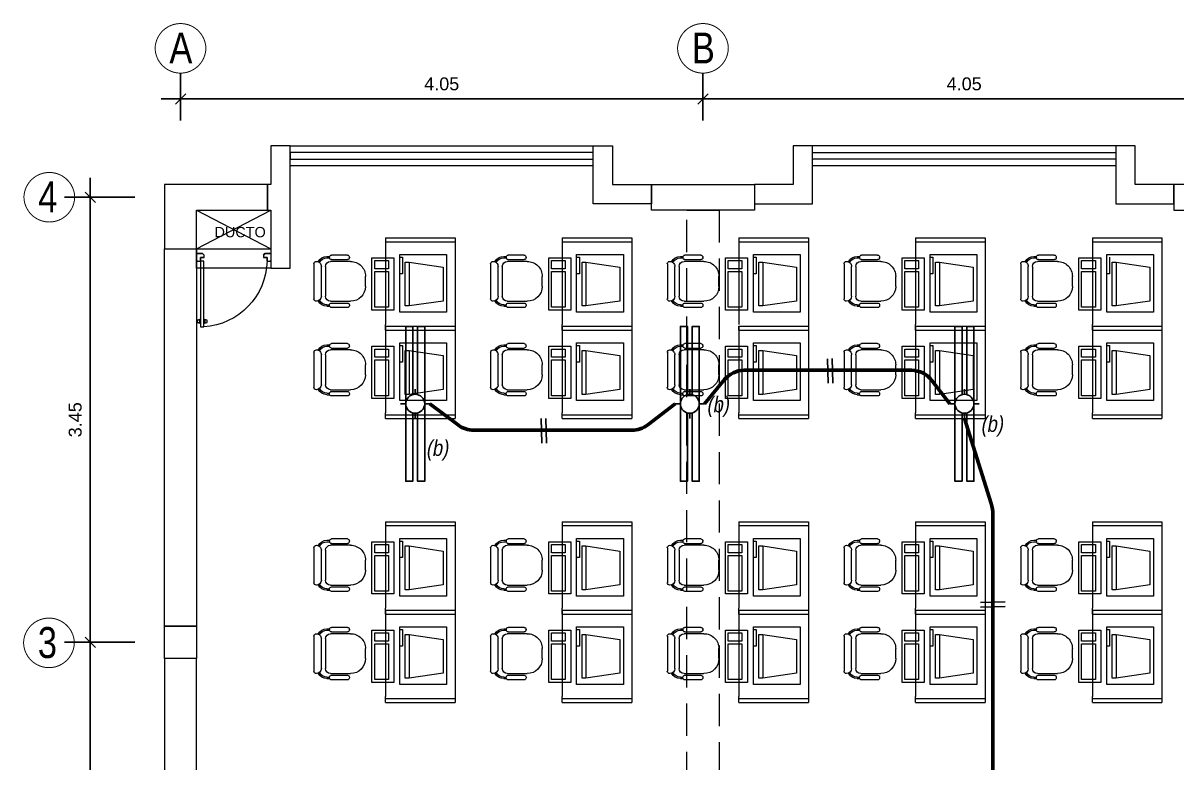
# Model space of a CAD drawing. Header units: millimetres. Extents: x 3354 to 3637, y 1117 to 1358.
# Drawn here: x 3377.59 to 3386.53, y 1174.01 to 1179.74 of the extents above; entities that cross this region are included whole.
import ezdxf

# ---------------------------------------------------------------- set-up
doc = ezdxf.new("R2010")
doc.units = ezdxf.units.MM
doc.linetypes.add('DASHED2', pattern=[0.375, 0.25, -0.125])
for name, color, linetype, lineweight in [('ACCESORIOS', 4, 'Continuous', 18), ('cables', 152, 'Continuous', 60), ('CASCO', 252, 'Continuous', 9)]:
    doc.layers.add(name, color=color, linetype=linetype, lineweight=lineweight)
doc.layers.add('Efec-muebles', color=7, linetype='Continuous', lineweight=13, true_color=0x85826f)
doc.styles.add('1', font='arial.ttf')
doc.styles.add('BYE', font='ARIALN.TTF', dxfattribs={"oblique": 10, "height": 2})
doc.styles.get("Standard").update_dxf_attribs({"font": 'arial.ttf'})
doc.styles.add('style1', font='arial.ttf')
doc.dimstyles.new('Esc  1  50', dxfattribs={"dimtxt": 0.1, "dimasz": 0.08, "dimexe": 0.2, "dimexo": 0.15, "dimgap": 0.065, "dimtad": 1, "dimzin": 4, "dimdsep": 46, "dimtxsty": 'Standard', "dimblk": 'OBLIQUE', "dimcen": 0.12, "dimdle": 0.15, "dimadec": 0, "dimazin": 0, "dimtfac": 1, "dimtix": 1, "dimtmove": 0, "dimatfit": 3, "dimldrblk": 'OBLIQUE', "dimfxl": 1, "dimarcsym": 0})

# ---------------------------------------------------------------- blocks, each defined once
blk = doc.blocks.new('RECTANG')
for p, q in [((1, 1), (0, 1)), ((0, 1), (0, 0)), ((1, 0), (1, 1)), ((0, 0), (1, 0))]:
    blk.add_line(p, q)
blk = doc.blocks.new('Silla-3')
at = {"color": 0}
for p, q in [((-0.085, 0.909), (0.085, 0.909)), ((-0.447, 0.601), (-0.447, 0.329)), ((-0.404, 0.635), (-0.413, 0.635)), ((-0.37, 0.329), (-0.37, 0.601)), ((-0.34, 0.314), (-0.34, 0.654)), ((0.34, 0.654), (0.34, 0.314)), ((0.37, 0.329), (0.37, 0.601)), ((0.404, 0.635), (0.413, 0.635)), ((0.447, 0.601), (0.447, 0.329)), ((-0.425, 0.253), (-0.425, 0.298)), ((-0.413, 0.295), (-0.404, 0.295)), ((-0.4, 0.253), (-0.4, 0.296)), ((0.255, 0.229), (-0.255, 0.229)), ((0.4, 0.253), (0.4, 0.296)), ((0.413, 0.295), (0.404, 0.295)), ((0.425, 0.253), (0.425, 0.298)), ((-0.34, 0.072), (-0.34, 0.072)), ((0.297, 0.03), (-0.298, 0.03)), ((-0.255, 0.157), (0.255, 0.157)), ((0.34, 0.072), (0.34, 0.072))]:
    blk.add_line(p, q, dxfattribs=at)
for centre, radius, start, end in [((-0.085, 0.654), 0.255, 90, 180), ((0.085, 0.654), 0.255, 0, 90), ((-0.413, 0.601), 0.034, 90, 180), ((-0.404, 0.601), 0.034, 0, 90), ((0.404, 0.601), 0.034, 90, 180), ((0.413, 0.601), 0.034, 0, 90), ((-0.413, 0.329), 0.034, 180, 270), ((-0.255, 0.253), 0.17, 180, 242.1194), ((-0.404, 0.329), 0.034, 270, 0), ((-0.255, 0.253), 0.145, 180, 242.3805), ((-0.255, 0.314), 0.085, 180, 270), ((0.255, 0.314), 0.085, 270, 0), ((0.255, 0.253), 0.145, 297.6195, 0), ((0.255, 0.253), 0.17, 297.8806, 360), ((0.404, 0.329), 0.034, 180, 270), ((0.413, 0.329), 0.034, 270, 0), ((-0.255, 0.072), 0.085, 90, 180), ((-0.298, 0.072), 0.0425, 180, 270), ((0.255, 0.072), 0.085, 360, 90), ((0.297, 0.072), 0.0425, 270, 360)]:
    blk.add_arc(centre, radius, start, end, dxfattribs=at)
blk = doc.blocks.new('_Oblique')
at = {"color": 0, "linetype": 'ByBlock', "lineweight": -2}
blk.add_line((-0.5, -0.5), (0.5, 0.5), dxfattribs=at)
blk = doc.blocks.new('*D339')
at = {"layer": 'CASCO', "color": 0, "lineweight": -2, "transparency": 16777216}
for p, q in [((3356.3363, 1257.6985), (3356.3363, 1258.0657)), ((3360.3863, 1257.6985), (3360.3863, 1258.0657)), ((3356.1863, 1257.8657), (3360.5363, 1257.8657))]:
    blk.add_line(p, q, dxfattribs=at)
at = {"layer": 'Defpoints', "color": 0, "transparency": 16777216}
for p in [(3360.3863, 1257.8657), (3356.3363, 1257.5485), (3360.3863, 1257.5485)]:
    blk.add_point(p, dxfattribs=at)
at = {"layer": 'CASCO', "color": 0, "lineweight": -2, "transparency": 16777216, "xscale": 0.08, "yscale": 0.08, "zscale": 0.08, "rotation": 180}
blk.add_blockref('_Oblique', (3356.3363, 1257.8657), dxfattribs=at)
at = {"layer": 'CASCO', "color": 0, "lineweight": -2, "transparency": 16777216, "xscale": 0.08, "yscale": 0.08, "zscale": 0.08}
blk.add_blockref('_Oblique', (3360.3863, 1257.8657), dxfattribs=at)
at = {"layer": 'CASCO', "color": 0, "transparency": 16777216, "insert": (3358.3613, 1257.9818), "char_height": 0.1, "attachment_point": 5}
blk.add_mtext('4.05', dxfattribs=at)
blk = doc.blocks.new('*D340')
at = {"layer": 'CASCO', "color": 0, "lineweight": -2, "transparency": 16777216}
for p, q in [((3360.3863, 1257.6985), (3360.3863, 1258.0657)), ((3364.4363, 1257.6985), (3364.4363, 1258.0657)), ((3360.2363, 1257.8657), (3364.5863, 1257.8657))]:
    blk.add_line(p, q, dxfattribs=at)
at = {"layer": 'Defpoints', "color": 0, "transparency": 16777216}
for p in [(3364.4363, 1257.8657), (3360.3863, 1257.5485), (3364.4363, 1257.5485)]:
    blk.add_point(p, dxfattribs=at)
at = {"layer": 'CASCO', "color": 0, "lineweight": -2, "transparency": 16777216, "xscale": 0.08, "yscale": 0.08, "zscale": 0.08, "rotation": 180}
blk.add_blockref('_Oblique', (3360.3863, 1257.8657), dxfattribs=at)
at = {"layer": 'CASCO', "color": 0, "lineweight": -2, "transparency": 16777216, "xscale": 0.08, "yscale": 0.08, "zscale": 0.08}
blk.add_blockref('_Oblique', (3364.4363, 1257.8657), dxfattribs=at)
at = {"layer": 'CASCO', "color": 0, "transparency": 16777216, "insert": (3362.4113, 1257.9818), "char_height": 0.1, "attachment_point": 5}
blk.add_mtext('4.05', dxfattribs=at)
blk = doc.blocks.new('*D345')
at = {"layer": 'CASCO', "color": 0, "lineweight": -2, "transparency": 16777216}
for p, q in [((3355.6361, 1257.2529), (3355.6361, 1253.5029)), ((3355.9816, 1257.1029), (3355.4361, 1257.1029)), ((3355.9816, 1253.6529), (3355.4361, 1253.6529))]:
    blk.add_line(p, q, dxfattribs=at)
at = {"layer": 'Defpoints', "color": 0, "transparency": 16777216}
for p in [(3356.1316, 1257.1029), (3355.6361, 1253.6529), (3356.1316, 1253.6529)]:
    blk.add_point(p, dxfattribs=at)
at = {"layer": 'CASCO', "color": 0, "lineweight": -2, "transparency": 16777216, "xscale": 0.08, "yscale": 0.08, "zscale": 0.08}
for p, rotation in [((3355.6361, 1257.1029), 90), ((3355.6361, 1253.6529), 270)]:
    blk.add_blockref('_Oblique', p, dxfattribs=dict(at, rotation=rotation))
at = {"layer": 'CASCO', "color": 0, "transparency": 16777216, "insert": (3355.52, 1255.3779), "char_height": 0.1, "attachment_point": 5, "rotation": 90}
blk.add_mtext('3.45', dxfattribs=at)
blk = doc.blocks.new('*D346')
at = {"layer": 'CASCO', "color": 0, "lineweight": -2, "transparency": 16777216}
for p, q in [((3355.6361, 1253.8029), (3355.6361, 1250.0529)), ((3355.9816, 1253.6529), (3355.4361, 1253.6529)), ((3355.9816, 1250.2029), (3355.4361, 1250.2029))]:
    blk.add_line(p, q, dxfattribs=at)
at = {"layer": 'Defpoints', "color": 0, "transparency": 16777216}
for p in [(3356.1316, 1253.6529), (3355.6361, 1250.2029), (3356.1316, 1250.2029)]:
    blk.add_point(p, dxfattribs=at)
at = {"layer": 'CASCO', "color": 0, "lineweight": -2, "transparency": 16777216, "xscale": 0.08, "yscale": 0.08, "zscale": 0.08}
for p, rotation in [((3355.6361, 1253.6529), 90), ((3355.6361, 1250.2029), 270)]:
    blk.add_blockref('_Oblique', p, dxfattribs=dict(at, rotation=rotation))
at = {"layer": 'CASCO', "color": 0, "transparency": 16777216, "insert": (3355.52, 1251.9279), "char_height": 0.1, "attachment_point": 5, "rotation": 90}
blk.add_mtext('3.45', dxfattribs=at)
blk = doc.blocks.new('cgytutytry')
at = {"layer": 'CASCO'}
for p, q in [((-4.482, 891.175), (-4.487, 891.175)), ((-4.487, 891.175), (-4.487, 891.1)), ((-4.487, 891.1), (-4.487, 891.175)), ((-4.487, 891.175), (-4.482, 891.175)), ((-4.467, 891.08), (-4.487, 891.1)), ((-4.467, 891.08), (-4.487, 891.1)), ((-4.482, 891.18), (-4.482, 891.175)), ((-4.391, 891.18), (-4.482, 891.18)), ((-4.482, 891.175), (-4.482, 891.18)), ((-4.432, 891.08), (-4.467, 891.08)), ((-4.432, 891.08), (-4.467, 891.08)), ((-4.386, 891.126), (-4.432, 891.126)), ((-4.432, 891.126), (-4.432, 891.08)), ((-4.391, 891.18), (-4.391, 891.175)), ((-4.391, 891.18), (-4.391, 891.175)), ((-4.386, 891.175), (-4.391, 891.175)), ((-4.391, 891.175), (-4.386, 891.175)), ((-4.386, 891.175), (-4.386, 891.126)), ((-4.386, 891.175), (-4.386, 891.126)), ((-4.386, 891.085), (-4.386, 891.126)), ((-4.386, 891.126), (-3.497, 891.126)), ((-3.497, 891.085), (-4.386, 891.085)), ((-3.598, 891.132), (-3.598, 891.14)), ((-3.598, 891.14), (-3.594, 891.14)), ((-3.55, 891.132), (-3.598, 891.132)), ((-3.598, 891.075), (-3.598, 891.08)), ((-3.598, 891.08), (-3.55, 891.08)), ((-3.594, 891.075), (-3.598, 891.075)), ((-3.594, 891.155), (-3.589, 891.175)), ((-3.594, 891.14), (-3.594, 891.155)), ((-3.594, 891.057), (-3.594, 891.075)), ((-3.589, 891.037), (-3.594, 891.057)), ((-3.589, 891.175), (-3.559, 891.175)), ((-3.559, 891.175), (-3.554, 891.155)), ((-3.554, 891.057), (-3.559, 891.037)), ((-3.554, 891.155), (-3.554, 891.137)), ((-3.554, 891.137), (-3.55, 891.137)), ((-3.55, 891.075), (-3.554, 891.075)), ((-3.554, 891.075), (-3.554, 891.057)), ((-3.55, 891.137), (-3.55, 891.132)), ((-3.55, 891.08), (-3.55, 891.075)), ((-3.497, 891.126), (-3.497, 891.085)), ((-3.559, 891.037), (-3.589, 891.037)), ((-4.467, 890.281), (-4.487, 890.261)), ((-4.487, 890.261), (-4.467, 890.281)), ((-4.467, 890.281), (-4.433, 890.281)), ((-4.467, 890.281), (-4.433, 890.281)), ((-4.433, 890.281), (-4.433, 890.231)), ((-4.487, 890.261), (-4.487, 890.185)), ((-4.487, 890.185), (-4.487, 890.261)), ((-4.487, 890.185), (-4.482, 890.185)), ((-4.482, 890.185), (-4.487, 890.185)), ((-4.482, 890.185), (-4.482, 890.18)), ((-4.482, 890.18), (-4.482, 890.185)), ((-4.482, 890.18), (-4.391, 890.18)), ((-4.433, 890.231), (-4.386, 890.231)), ((-4.391, 890.185), (-4.386, 890.185)), ((-4.391, 890.185), (-4.391, 890.18)), ((-4.386, 890.185), (-4.391, 890.185)), ((-4.391, 890.185), (-4.391, 890.18)), ((-4.386, 890.231), (-4.386, 890.185)), ((-4.386, 890.231), (-4.386, 890.185))]:
    blk.add_line(p, q, dxfattribs=at)
for points in [[(-4.432, 891.08), (-4.432, 891.126), (-4.386, 891.126)], [(-4.386, 890.231), (-4.433, 890.231), (-4.433, 890.281)]]:
    blk.add_lwpolyline(points, dxfattribs=at)
for points in [[(-3.497, 891.126), (-3.497, 891.085), (-4.386, 891.085), (-4.386, 891.126)], [(-3.55, 891.132), (-3.55, 891.137), (-3.598, 891.137), (-3.598, 891.132)], [(-3.55, 891.08), (-3.55, 891.075), (-3.598, 891.075), (-3.598, 891.08)], [(-3.554, 891.14), (-3.554, 891.155), (-3.559, 891.175), (-3.589, 891.175), (-3.594, 891.155), (-3.594, 891.14)], [(-3.554, 891.071), (-3.554, 891.057), (-3.559, 891.037), (-3.589, 891.037), (-3.594, 891.057), (-3.594, 891.071)]]:
    blk.add_lwpolyline(points, close=True, dxfattribs=at)
blk.add_arc((-4.408, 891.143), 0.913, 271.3362, 356.359, dxfattribs=at)
blk = doc.blocks.new('fluorecescente')
at = {"color": 2}
for p, q in [((1779.4185, 727.3349), (1779.4185, 727.3747)), ((1779.3452, 727.2615), (1779.3053, 727.2615)), ((1779.4918, 727.2615), (1779.5316, 727.2615)), ((1779.4185, 727.1882), (1779.4185, 727.1484))]:
    blk.add_line(p, q, dxfattribs=at)
for points in [[(1779.3476, 727.2802), (1778.8185, 727.2802), (1778.8185, 727.3349), (1780.0185, 727.3349), (1780.0185, 727.2802), (1779.4894, 727.2802)], [(1779.3476, 727.2428), (1778.8185, 727.2428), (1778.8185, 727.1882), (1780.0185, 727.1882), (1780.0185, 727.2428), (1779.4894, 727.2428)]]:
    blk.add_lwpolyline(points, dxfattribs=at)
blk.add_circle((1779.4185, 727.2615), 0.0733, dxfattribs=at)
blk = doc.blocks.new('2 PISO')
at = {"layer": 'CASCO', "lineweight": 0}
for p, q in [((3357.1863, 1257.5029), (3359.5363, 1257.5029)), ((3363.5863, 1257.5029), (3361.2363, 1257.5029))]:
    blk.add_line(p, q, dxfattribs=at)
at = {"layer": 'CASCO', "ltscale": 2}
for p, q in [((3357.1863, 1257.3495), (3359.5363, 1257.3495)), ((3361.2363, 1257.3495), (3363.5863, 1257.3495))]:
    blk.add_line(p, q, dxfattribs=at)
at = {"layer": 'CASCO', "lineweight": 5}
for p, q in [((3356.4613, 1256.7029), (3357.0363, 1257.0029)), ((3356.4613, 1257.0029), (3357.0363, 1256.7029))]:
    blk.add_line(p, q, dxfattribs=at)
at = {"layer": 'CASCO', "ltscale": 2, "const_width": 0.0076}
for points in [[(3356.5331, 1258.2626, 0.951688), (3356.1394, 1258.2626, 1)], [(3360.5831, 1258.2626, 0.951688), (3360.1894, 1258.2626, 1)], [(3355.5161, 1257.1081, 0.951688), (3355.1224, 1257.1081, 1)], [(3355.5133, 1253.6529, 0.951688), (3355.1196, 1253.6529, 1)]]:
    blk.add_lwpolyline(points, format="xyb", close=True, dxfattribs=at)
at = {"layer": 'CASCO', "ltscale": 2}
blk.add_lwpolyline([(3357.1863, 1256.5529), (3357.1863, 1257.5029), (3357.0363, 1257.5029), (3357.0363, 1257.2029), (3357.0113, 1257.2029), (3357.0113, 1257.0029), (3357.0363, 1257.0029), (3357.0363, 1256.7029), (3357.0363, 1256.7029), (3357.0363, 1256.5529), (3357.1863, 1256.5529), (3357.1863, 1256.5529)], dxfattribs=at)
for points in [[(3359.5363, 1257.5029), (3359.6863, 1257.5029), (3359.6863, 1257.2029), (3359.9863, 1257.2029), (3359.9863, 1257.0529), (3359.5363, 1257.0529)], [(3361.2363, 1257.5029), (3361.0863, 1257.5029), (3361.0863, 1257.2029), (3360.7863, 1257.2029), (3360.7863, 1257.0529), (3361.2363, 1257.0529)], [(3364.0363, 1257.2029), (3363.7363, 1257.2029), (3363.7363, 1257.5029), (3363.5863, 1257.5029), (3363.5863, 1257.0529), (3364.0363, 1257.0529)]]:
    blk.add_lwpolyline(points, close=True, dxfattribs=at)
at = {"layer": 'CASCO'}
for points in [[(3359.5363, 1257.4495), (3357.1863, 1257.4495), (3357.1863, 1257.3995), (3359.5363, 1257.3995), (3359.5363, 1257.4495)], [(3361.2363, 1257.4495), (3363.5863, 1257.4495), (3363.5863, 1257.3995), (3361.2363, 1257.3995), (3361.2363, 1257.4495)], [(3357.0113, 1257.2029), (3356.2113, 1257.2029), (3356.2113, 1256.7029), (3356.4613, 1256.7029), (3356.4613, 1257.0029), (3357.0113, 1257.0029), (3357.0113, 1257.2029)], [(3359.9863, 1257.0029), (3359.9863, 1257.2029), (3360.7863, 1257.2029), (3360.7863, 1257.0029), (3359.9863, 1257.0029)]]:
    blk.add_lwpolyline(points, dxfattribs=at)
for points in [[(3364.0363, 1257.0029), (3364.3113, 1257.0029), (3364.3113, 1256.7029), (3364.5613, 1256.7029), (3364.5613, 1257.0029), (3364.8363, 1257.0029), (3364.8363, 1257.2029), (3364.8363, 1257.2029), (3364.0363, 1257.2029), (3364.0363, 1257.2029)], [(3356.2113, 1256.7029), (3356.4613, 1256.7029), (3356.4613, 1253.7779), (3356.2113, 1253.7779)], [(3356.4613, 1253.7779), (3356.4613, 1253.5279), (3356.2113, 1253.5279), (3356.2113, 1253.7779)], [(3356.4613, 1253.5279), (3356.2113, 1253.5279), (3356.2113, 1250.6029), (3356.4613, 1250.6029)]]:
    blk.add_lwpolyline(points, close=True, dxfattribs=at)
at = {"layer": 'CASCO', "linetype": 'DASHED2', "lineweight": 5}
blk.add_lwpolyline([(3360.2613, 1257.0029), (3360.5113, 1257.0029), (3360.5113, 1250.3029), (3360.2613, 1250.3029)], close=True, dxfattribs=at)
at = {"layer": 'CASCO', "lineweight": 5}
blk.add_lwpolyline([(3357.0363, 1256.5529), (3356.4613, 1256.5529), (3356.4613, 1256.7029), (3357.0363, 1256.7029)], close=True, dxfattribs=at)
at = {"layer": 'CASCO', "lineweight": 13, "xscale": -0.5749999999988404, "yscale": 0.5749999999988404, "zscale": 0.5749999999988404, "rotation": 90}
blk.add_blockref('cgytutytry', (3868.8899, 1254.0868), dxfattribs=at)
at = {"layer": 'CASCO', "style": 'style1', "width": 0.8}
for s, p in [('A', (3356.2496, 1258.1404)), ('B', (3360.2996, 1258.1404)), ('4', (3355.2327, 1256.9859)), ('3', (3355.2298, 1253.5307))]:
    blk.add_text(s, height=0.24, dxfattribs=at).set_placement(p)
at = {"layer": 'CASCO', "insert": (3356.7985, 1256.8729), "char_height": 0.07998, "width": 2.09636, "attachment_point": 2, "style": '1'}
blk.add_mtext('\\A1;DUCTO', dxfattribs=at)
at = {"layer": 'CASCO'}
for base, p1, p2, picture, middle in [((3360.3863, 1257.8657), (3356.3363, 1257.5485), (3360.3863, 1257.5485), '*D339', (3358.3613, 1257.9818)), ((3364.4363, 1257.8657), (3360.3863, 1257.5485), (3364.4363, 1257.5485), '*D340', (3362.4113, 1257.9818))]:
    dim = blk.add_linear_dim(base=base, p1=p1, p2=p2, dimstyle='Esc  1  50', dxfattribs=at)
    dim.commit()
    dim.dimension.update_dxf_attribs({"geometry": picture, "text_midpoint": middle})
for base, p1, p2, picture, middle in [((3355.6361, 1253.6529), (3356.1316, 1257.1029), (3356.1316, 1253.6529), '*D345', (3355.52, 1255.3779)), ((3355.6361, 1250.2029), (3356.1316, 1253.6529), (3356.1316, 1250.2029), '*D346', (3355.52, 1251.9279))]:
    dim = blk.add_linear_dim(base=base, p1=p1, p2=p2, angle=90, dimstyle='Esc  1  50', dxfattribs=at)
    dim.commit()
    dim.dimension.update_dxf_attribs({"geometry": picture, "text_midpoint": middle})

msp = doc.modelspace()

# ---------------------------------------------------------------- linework, layer by layer
at = {"ltscale": 0.5}
for p, q in [((3383.8224, 1177.1423), (3383.8269, 1176.9515)), ((3383.8579, 1177.1425), (3383.8624, 1176.9517)), ((3381.6033, 1176.6773), (3381.6078, 1176.4865)), ((3381.6388, 1176.6775), (3381.6433, 1176.4866)), ((3385.0076, 1175.2514), (3385.1984, 1175.2559)), ((3385.0077, 1175.2158), (3385.1985, 1175.2204))]:
    msp.add_line(p, q, dxfattribs=at)
at = {"layer": 'cables'}
for points in [[(3384.7701, 1176.7925), (3384.6309, 1176.9737, 0.23303), (3384.4723, 1177.0519), (3383.1768, 1177.0519, 0.223129), (3383.0229, 1176.9796), (3382.8676, 1176.7925)], [(3382.6413, 1176.7925), (3382.428, 1176.6283, -0.165455), (3382.3061, 1176.5868), (3381.08, 1176.5868, -0.162122), (3380.9601, 1176.6268), (3380.7389, 1176.7925)], [(3384.8832, 1173.4062), (3385.0575, 1173.6852, 0.140528), (3385.1031, 1173.8442), (3385.1031, 1175.9308, 0.075963), (3385.0894, 1176.0204), (3384.8832, 1176.6793)]]:
    msp.add_lwpolyline(points, format="xyb", dxfattribs=at)
at = {"layer": 'Efec-muebles'}
for p, q in [((3380.3948, 1178.0788), (3380.9348, 1178.0788)), ((3380.3948, 1178.0788), (3380.3948, 1177.4083)), ((3380.3948, 1178.0488), (3380.9348, 1178.0488)), ((3380.9348, 1178.0788), (3380.9348, 1177.3633)), ((3381.7648, 1178.0788), (3382.3048, 1178.0788)), ((3381.7648, 1178.0788), (3381.7648, 1177.4083)), ((3381.7648, 1178.0488), (3382.3048, 1178.0488)), ((3382.3048, 1178.0788), (3382.3048, 1177.3633)), ((3383.1348, 1178.0788), (3383.6748, 1178.0788)), ((3383.1348, 1178.0788), (3383.1348, 1177.4083)), ((3383.1348, 1178.0488), (3383.6748, 1178.0488)), ((3383.6748, 1178.0788), (3383.6748, 1177.3633)), ((3384.5048, 1178.0788), (3385.0448, 1178.0788)), ((3384.5048, 1178.0788), (3384.5048, 1177.4083)), ((3384.5048, 1178.0488), (3385.0448, 1178.0488)), ((3385.0448, 1178.0788), (3385.0448, 1177.3633)), ((3385.8748, 1178.0788), (3385.8748, 1177.4083)), ((3385.8748, 1178.0788), (3386.4148, 1178.0788)), ((3385.8748, 1178.0488), (3386.4148, 1178.0488)), ((3386.4148, 1178.0788), (3386.4148, 1177.3633)), ((3380.507, 1177.9287), (3380.5283, 1177.9287)), ((3380.5283, 1177.9287), (3380.5283, 1177.8008)), ((3380.549, 1177.8911), (3380.5792, 1177.8911)), ((3380.549, 1177.551), (3380.549, 1177.8911)), ((3380.5792, 1177.8911), (3380.5792, 1177.551)), ((3380.5792, 1177.8911), (3380.8417, 1177.8516)), ((3380.8417, 1177.8516), (3380.8417, 1177.5894)), ((3381.877, 1177.9287), (3381.8983, 1177.9287)), ((3381.8983, 1177.9287), (3381.8983, 1177.8008)), ((3381.919, 1177.8911), (3381.9492, 1177.8911)), ((3381.919, 1177.551), (3381.919, 1177.8911)), ((3381.9492, 1177.8911), (3381.9492, 1177.551)), ((3381.9492, 1177.8911), (3382.2117, 1177.8516)), ((3382.2117, 1177.8516), (3382.2117, 1177.5894)), ((3383.247, 1177.9287), (3383.2683, 1177.9287)), ((3383.2683, 1177.9287), (3383.2683, 1177.8008)), ((3383.289, 1177.8911), (3383.3192, 1177.8911)), ((3383.289, 1177.551), (3383.289, 1177.8911)), ((3383.3192, 1177.8911), (3383.3192, 1177.551)), ((3383.3192, 1177.8911), (3383.5817, 1177.8516)), ((3383.5817, 1177.8516), (3383.5817, 1177.5894)), ((3384.617, 1177.9287), (3384.6383, 1177.9287)), ((3384.6383, 1177.9287), (3384.6383, 1177.8008)), ((3384.659, 1177.8911), (3384.6892, 1177.8911)), ((3384.659, 1177.551), (3384.659, 1177.8911)), ((3384.6892, 1177.8911), (3384.6892, 1177.551)), ((3384.6892, 1177.8911), (3384.9517, 1177.8516)), ((3384.9517, 1177.8516), (3384.9517, 1177.5894)), ((3386.0083, 1177.9287), (3386.0083, 1177.8008)), ((3386.029, 1177.8911), (3386.0592, 1177.8911)), ((3386.029, 1177.551), (3386.029, 1177.8911)), ((3386.0592, 1177.8911), (3386.0592, 1177.551)), ((3386.0592, 1177.8911), (3386.3217, 1177.8516)), ((3386.3217, 1177.8516), (3386.3217, 1177.5894)), ((3380.5283, 1177.8008), (3380.507, 1177.8008)), ((3381.8983, 1177.8008), (3381.877, 1177.8008)), ((3383.2683, 1177.8008), (3383.247, 1177.8008)), ((3384.6383, 1177.8008), (3384.617, 1177.8008)), ((3386.0083, 1177.8008), (3385.987, 1177.8008)), ((3380.8417, 1177.5894), (3380.5792, 1177.551)), ((3382.2117, 1177.5894), (3381.9492, 1177.551)), ((3383.5817, 1177.5894), (3383.3192, 1177.551)), ((3384.9517, 1177.5894), (3384.6892, 1177.551)), ((3386.3217, 1177.5894), (3386.0592, 1177.551)), ((3380.5792, 1177.551), (3380.549, 1177.551)), ((3381.9492, 1177.551), (3381.919, 1177.551)), ((3383.3192, 1177.551), (3383.289, 1177.551)), ((3384.6892, 1177.551), (3384.659, 1177.551)), ((3386.0592, 1177.551), (3386.029, 1177.551)), ((3380.3948, 1177.3633), (3380.3948, 1177.4083)), ((3381.7648, 1177.3633), (3381.7648, 1177.4083)), ((3384.5048, 1177.3633), (3384.5048, 1177.4083)), ((3385.8748, 1177.3633), (3385.8748, 1177.4083)), ((3380.3948, 1177.3933), (3380.9348, 1177.3933)), ((3380.3948, 1177.3933), (3380.3948, 1176.7229)), ((3380.3948, 1177.3933), (3380.9348, 1177.3933)), ((3380.3948, 1177.3633), (3380.9348, 1177.3633)), ((3380.3948, 1177.3633), (3380.9348, 1177.3633)), ((3380.9348, 1177.3933), (3380.9348, 1176.6779)), ((3381.7648, 1177.3933), (3382.3048, 1177.3933)), ((3381.7648, 1177.3933), (3381.7648, 1176.7229)), ((3381.7648, 1177.3933), (3382.3048, 1177.3933)), ((3381.7648, 1177.3633), (3382.3048, 1177.3633)), ((3381.7648, 1177.3633), (3382.3048, 1177.3633)), ((3382.3048, 1177.3933), (3382.3048, 1176.6779)), ((3383.1348, 1177.3933), (3383.6748, 1177.3933)), ((3383.1348, 1177.3933), (3383.1348, 1176.7229)), ((3383.1348, 1177.3933), (3383.6748, 1177.3933)), ((3383.1348, 1177.3633), (3383.1348, 1177.3933)), ((3383.1348, 1177.3633), (3383.6748, 1177.3633)), ((3383.1348, 1177.3633), (3383.6748, 1177.3633)), ((3383.6748, 1177.3933), (3383.6748, 1176.6779)), ((3383.6748, 1177.3933), (3383.6748, 1177.3633)), ((3384.5048, 1177.3933), (3385.0448, 1177.3933)), ((3384.5048, 1177.3933), (3384.5048, 1176.7229)), ((3384.5048, 1177.3933), (3385.0448, 1177.3933)), ((3384.5048, 1177.3633), (3385.0448, 1177.3633)), ((3384.5048, 1177.3633), (3385.0448, 1177.3633)), ((3385.0448, 1177.3933), (3385.0448, 1176.6779)), ((3385.8748, 1177.3933), (3386.4148, 1177.3933)), ((3385.8748, 1177.3933), (3385.8748, 1176.7229)), ((3385.8748, 1177.3933), (3386.4148, 1177.3933)), ((3385.8748, 1177.3633), (3386.4148, 1177.3633)), ((3385.8748, 1177.3633), (3386.4148, 1177.3633)), ((3386.4148, 1177.3933), (3386.4148, 1176.6779)), ((3380.507, 1177.2432), (3380.5283, 1177.2432)), ((3380.5283, 1177.2432), (3380.5283, 1177.1154)), ((3381.877, 1177.2432), (3381.8983, 1177.2432)), ((3381.8983, 1177.2432), (3381.8983, 1177.1154)), ((3383.247, 1177.2432), (3383.2683, 1177.2432)), ((3383.2683, 1177.2432), (3383.2683, 1177.1154)), ((3384.617, 1177.2432), (3384.6383, 1177.2432)), ((3384.6383, 1177.2432), (3384.6383, 1177.1154)), ((3385.987, 1177.2432), (3386.0083, 1177.2432)), ((3386.0083, 1177.2432), (3386.0083, 1177.1154)), ((3380.549, 1177.2057), (3380.5792, 1177.2057)), ((3380.549, 1176.8655), (3380.549, 1177.2057)), ((3380.5792, 1177.2057), (3380.5792, 1176.8655)), ((3380.5792, 1177.2057), (3380.8417, 1177.1661)), ((3380.8417, 1177.1661), (3380.8417, 1176.9039)), ((3381.919, 1177.2057), (3381.9492, 1177.2057)), ((3381.919, 1176.8655), (3381.919, 1177.2057)), ((3381.9492, 1177.2057), (3381.9492, 1176.8655)), ((3381.9492, 1177.2057), (3382.2117, 1177.1661)), ((3382.2117, 1177.1661), (3382.2117, 1176.9039)), ((3383.289, 1177.2057), (3383.3192, 1177.2057)), ((3383.289, 1176.8655), (3383.289, 1177.2057)), ((3383.3192, 1177.2057), (3383.3192, 1176.8655)), ((3383.3192, 1177.2057), (3383.5817, 1177.1661)), ((3383.5817, 1177.1661), (3383.5817, 1176.9039)), ((3384.659, 1177.2057), (3384.6892, 1177.2057)), ((3384.659, 1176.8655), (3384.659, 1177.2057)), ((3384.6892, 1177.2057), (3384.6892, 1176.8655)), ((3384.6892, 1177.2057), (3384.9517, 1177.1661)), ((3384.9517, 1177.1661), (3384.9517, 1176.9039)), ((3386.029, 1177.2057), (3386.0592, 1177.2057)), ((3386.029, 1176.8655), (3386.029, 1177.2057)), ((3386.0592, 1177.2057), (3386.0592, 1176.8655)), ((3386.0592, 1177.2057), (3386.3217, 1177.1661)), ((3386.3217, 1177.1661), (3386.3217, 1176.9039)), ((3380.5283, 1177.1154), (3380.507, 1177.1154)), ((3381.8983, 1177.1154), (3381.877, 1177.1154)), ((3383.2683, 1177.1154), (3383.247, 1177.1154)), ((3384.6383, 1177.1154), (3384.617, 1177.1154)), ((3386.0083, 1177.1154), (3385.987, 1177.1154)), ((3380.5792, 1176.8655), (3380.549, 1176.8655)), ((3380.8417, 1176.9039), (3380.5792, 1176.8655)), ((3381.9492, 1176.8655), (3381.919, 1176.8655)), ((3382.2117, 1176.9039), (3381.9492, 1176.8655)), ((3383.3192, 1176.8655), (3383.289, 1176.8655)), ((3383.5817, 1176.9039), (3383.3192, 1176.8655)), ((3384.6892, 1176.8655), (3384.659, 1176.8655)), ((3384.9517, 1176.9039), (3384.6892, 1176.8655)), ((3386.0592, 1176.8655), (3386.029, 1176.8655)), ((3386.3217, 1176.9039), (3386.0592, 1176.8655)), ((3380.3948, 1176.6779), (3380.3948, 1176.7229)), ((3380.3948, 1176.7079), (3380.9348, 1176.7079)), ((3381.7648, 1176.6779), (3381.7648, 1176.7229)), ((3381.7648, 1176.7079), (3382.3048, 1176.7079)), ((3383.1348, 1176.6779), (3383.1348, 1176.7229)), ((3383.1348, 1176.7079), (3383.6748, 1176.7079)), ((3384.5048, 1176.6779), (3384.5048, 1176.7229)), ((3384.5048, 1176.7079), (3385.0448, 1176.7079)), ((3385.8748, 1176.6779), (3385.8748, 1176.7229)), ((3385.8748, 1176.7079), (3386.4148, 1176.7079)), ((3380.3948, 1176.6779), (3380.9348, 1176.6779)), ((3381.7648, 1176.6779), (3382.3048, 1176.6779)), ((3383.1348, 1176.6779), (3383.6748, 1176.6779)), ((3384.5048, 1176.6779), (3385.0448, 1176.6779)), ((3385.8748, 1176.6779), (3386.4148, 1176.6779)), ((3380.3948, 1175.8779), (3380.9348, 1175.8779)), ((3380.3948, 1175.8779), (3380.3948, 1175.2074)), ((3380.9348, 1175.8779), (3380.9348, 1175.1624)), ((3381.7648, 1175.8779), (3382.3048, 1175.8779)), ((3381.7648, 1175.8779), (3381.7648, 1175.2074)), ((3382.3048, 1175.8779), (3382.3048, 1175.1624)), ((3383.1348, 1175.8779), (3383.6748, 1175.8779)), ((3383.1348, 1175.8779), (3383.1348, 1175.2074)), ((3383.6748, 1175.8779), (3383.6748, 1175.1624)), ((3384.5048, 1175.8779), (3385.0448, 1175.8779)), ((3384.5048, 1175.8779), (3384.5048, 1175.2074)), ((3385.0448, 1175.8779), (3385.0448, 1175.1624)), ((3385.8748, 1175.8779), (3386.4148, 1175.8779)), ((3385.8748, 1175.8779), (3385.8748, 1175.2074)), ((3386.4148, 1175.8779), (3386.4148, 1175.1624)), ((3380.3948, 1175.8479), (3380.9348, 1175.8479)), ((3381.7648, 1175.8479), (3382.3048, 1175.8479)), ((3383.1348, 1175.8479), (3383.6748, 1175.8479)), ((3384.5048, 1175.8479), (3385.0448, 1175.8479)), ((3385.8748, 1175.8479), (3386.4148, 1175.8479)), ((3380.507, 1175.7278), (3380.5283, 1175.7278)), ((3380.5283, 1175.7278), (3380.5283, 1175.5999)), ((3381.877, 1175.7278), (3381.8983, 1175.7278)), ((3381.8983, 1175.7278), (3381.8983, 1175.5999)), ((3383.247, 1175.7278), (3383.2683, 1175.7278)), ((3383.2683, 1175.7278), (3383.2683, 1175.5999)), ((3384.617, 1175.7278), (3384.6383, 1175.7278)), ((3384.6383, 1175.7278), (3384.6383, 1175.5999)), ((3385.987, 1175.7278), (3386.0083, 1175.7278)), ((3386.0083, 1175.7278), (3386.0083, 1175.5999)), ((3380.549, 1175.6902), (3380.5792, 1175.6902)), ((3380.549, 1175.35), (3380.549, 1175.6902)), ((3380.5792, 1175.6902), (3380.5792, 1175.35)), ((3380.5792, 1175.6902), (3380.8417, 1175.6506)), ((3380.8417, 1175.6506), (3380.8417, 1175.3885)), ((3381.919, 1175.6902), (3381.9492, 1175.6902)), ((3381.919, 1175.35), (3381.919, 1175.6902)), ((3381.9492, 1175.6902), (3381.9492, 1175.35)), ((3381.9492, 1175.6902), (3382.2117, 1175.6506)), ((3382.2117, 1175.6506), (3382.2117, 1175.3885)), ((3383.289, 1175.6902), (3383.3192, 1175.6902)), ((3383.289, 1175.35), (3383.289, 1175.6902)), ((3383.3192, 1175.6902), (3383.3192, 1175.35)), ((3383.3192, 1175.6902), (3383.5817, 1175.6506)), ((3383.5817, 1175.6506), (3383.5817, 1175.3885)), ((3384.659, 1175.6902), (3384.6892, 1175.6902)), ((3384.659, 1175.35), (3384.659, 1175.6902)), ((3384.6892, 1175.6902), (3384.6892, 1175.35)), ((3384.6892, 1175.6902), (3384.9517, 1175.6506)), ((3384.9517, 1175.6506), (3384.9517, 1175.3885)), ((3386.029, 1175.6902), (3386.0592, 1175.6902)), ((3386.029, 1175.35), (3386.029, 1175.6902)), ((3386.0592, 1175.6902), (3386.0592, 1175.35)), ((3386.0592, 1175.6902), (3386.3217, 1175.6506)), ((3386.3217, 1175.6506), (3386.3217, 1175.3885)), ((3380.5283, 1175.5999), (3380.507, 1175.5999)), ((3381.8983, 1175.5999), (3381.877, 1175.5999)), ((3383.2683, 1175.5999), (3383.247, 1175.5999)), ((3384.6383, 1175.5999), (3384.617, 1175.5999)), ((3386.0083, 1175.5999), (3385.987, 1175.5999)), ((3380.5792, 1175.35), (3380.549, 1175.35)), ((3380.8417, 1175.3885), (3380.5792, 1175.35)), ((3381.9492, 1175.35), (3381.919, 1175.35)), ((3382.2117, 1175.3885), (3381.9492, 1175.35)), ((3383.3192, 1175.35), (3383.289, 1175.35)), ((3383.5817, 1175.3885), (3383.3192, 1175.35)), ((3384.6892, 1175.35), (3384.659, 1175.35)), ((3384.9517, 1175.3885), (3384.6892, 1175.35)), ((3386.0592, 1175.35), (3386.029, 1175.35)), ((3386.3217, 1175.3885), (3386.0592, 1175.35)), ((3380.3948, 1175.1624), (3380.3948, 1175.2074)), ((3380.3948, 1175.1924), (3380.9348, 1175.1924)), ((3380.3948, 1175.1924), (3380.3948, 1174.522)), ((3380.3948, 1175.1924), (3380.9348, 1175.1924)), ((3380.3948, 1175.1624), (3380.9348, 1175.1624)), ((3380.3948, 1175.1624), (3380.9348, 1175.1624)), ((3380.9348, 1175.1924), (3380.9348, 1174.477)), ((3381.7648, 1175.1624), (3381.7648, 1175.2074)), ((3381.7648, 1175.1924), (3382.3048, 1175.1924)), ((3381.7648, 1175.1924), (3381.7648, 1174.522)), ((3381.7648, 1175.1924), (3382.3048, 1175.1924)), ((3381.7648, 1175.1624), (3382.3048, 1175.1624)), ((3381.7648, 1175.1624), (3382.3048, 1175.1624)), ((3382.3048, 1175.1924), (3382.3048, 1174.477)), ((3383.1348, 1175.1624), (3383.1348, 1175.2074)), ((3383.1348, 1175.1924), (3383.6748, 1175.1924)), ((3383.1348, 1175.1924), (3383.1348, 1174.522)), ((3383.1348, 1175.1924), (3383.6748, 1175.1924)), ((3383.1348, 1175.1624), (3383.6748, 1175.1624)), ((3383.1348, 1175.1624), (3383.6748, 1175.1624)), ((3383.6748, 1175.1924), (3383.6748, 1174.477)), ((3384.5048, 1175.1624), (3384.5048, 1175.2074)), ((3384.5048, 1175.1924), (3385.0448, 1175.1924)), ((3384.5048, 1175.1924), (3384.5048, 1174.522)), ((3384.5048, 1175.1924), (3385.0448, 1175.1924)), ((3384.5048, 1175.1624), (3385.0448, 1175.1624)), ((3384.5048, 1175.1624), (3385.0448, 1175.1624)), ((3385.0448, 1175.1924), (3385.0448, 1174.477)), ((3385.8748, 1175.1624), (3385.8748, 1175.2074)), ((3385.8748, 1175.1924), (3386.4148, 1175.1924)), ((3385.8748, 1175.1924), (3385.8748, 1174.522)), ((3385.8748, 1175.1924), (3386.4148, 1175.1924)), ((3385.8748, 1175.1624), (3386.4148, 1175.1624)), ((3385.8748, 1175.1624), (3386.4148, 1175.1624)), ((3386.4148, 1175.1924), (3386.4148, 1174.477)), ((3380.507, 1175.0423), (3380.5283, 1175.0423)), ((3380.5283, 1175.0423), (3380.5283, 1174.9144)), ((3380.549, 1175.0048), (3380.5792, 1175.0048)), ((3380.549, 1174.6646), (3380.549, 1175.0048)), ((3380.5792, 1175.0048), (3380.5792, 1174.6646)), ((3380.5792, 1175.0048), (3380.8417, 1174.9652)), ((3381.877, 1175.0423), (3381.8983, 1175.0423)), ((3381.8983, 1175.0423), (3381.8983, 1174.9144)), ((3381.919, 1175.0048), (3381.9492, 1175.0048)), ((3381.919, 1174.6646), (3381.919, 1175.0048)), ((3381.9492, 1175.0048), (3381.9492, 1174.6646)), ((3381.9492, 1175.0048), (3382.2117, 1174.9652)), ((3383.247, 1175.0423), (3383.2683, 1175.0423)), ((3383.2683, 1175.0423), (3383.2683, 1174.9144)), ((3383.289, 1175.0048), (3383.3192, 1175.0048)), ((3383.289, 1174.6646), (3383.289, 1175.0048)), ((3383.3192, 1175.0048), (3383.3192, 1174.6646)), ((3383.3192, 1175.0048), (3383.5817, 1174.9652)), ((3384.617, 1175.0423), (3384.6383, 1175.0423)), ((3384.6383, 1175.0423), (3384.6383, 1174.9144)), ((3384.659, 1175.0048), (3384.6892, 1175.0048)), ((3384.659, 1174.6646), (3384.659, 1175.0048)), ((3384.6892, 1175.0048), (3384.6892, 1174.6646)), ((3384.6892, 1175.0048), (3384.9517, 1174.9652)), ((3385.987, 1175.0423), (3386.0083, 1175.0423)), ((3386.0083, 1175.0423), (3386.0083, 1174.9144)), ((3386.029, 1175.0048), (3386.0592, 1175.0048)), ((3386.029, 1174.6646), (3386.029, 1175.0048)), ((3386.0592, 1175.0048), (3386.0592, 1174.6646)), ((3386.0592, 1175.0048), (3386.3217, 1174.9652)), ((3380.5283, 1174.9144), (3380.507, 1174.9144)), ((3380.8417, 1174.9652), (3380.8417, 1174.703)), ((3381.8983, 1174.9144), (3381.877, 1174.9144)), ((3382.2117, 1174.9652), (3382.2117, 1174.703)), ((3383.2683, 1174.9144), (3383.247, 1174.9144)), ((3383.5817, 1174.9652), (3383.5817, 1174.703)), ((3384.6383, 1174.9144), (3384.617, 1174.9144)), ((3384.9517, 1174.9652), (3384.9517, 1174.703)), ((3386.0083, 1174.9144), (3385.987, 1174.9144)), ((3386.3217, 1174.9652), (3386.3217, 1174.703)), ((3380.5792, 1174.6646), (3380.549, 1174.6646)), ((3380.8417, 1174.703), (3380.5792, 1174.6646)), ((3381.9492, 1174.6646), (3381.919, 1174.6646)), ((3382.2117, 1174.703), (3381.9492, 1174.6646)), ((3383.3192, 1174.6646), (3383.289, 1174.6646)), ((3383.5817, 1174.703), (3383.3192, 1174.6646)), ((3384.6892, 1174.6646), (3384.659, 1174.6646)), ((3384.9517, 1174.703), (3384.6892, 1174.6646)), ((3386.0592, 1174.6646), (3386.029, 1174.6646)), ((3386.3217, 1174.703), (3386.0592, 1174.6646)), ((3380.3948, 1174.477), (3380.3948, 1174.522)), ((3380.3948, 1174.507), (3380.9348, 1174.507)), ((3380.3948, 1174.477), (3380.9348, 1174.477)), ((3381.7648, 1174.477), (3381.7648, 1174.522)), ((3381.7648, 1174.507), (3382.3048, 1174.507)), ((3381.7648, 1174.477), (3382.3048, 1174.477)), ((3383.1348, 1174.477), (3383.1348, 1174.522)), ((3383.1348, 1174.507), (3383.6748, 1174.507)), ((3383.1348, 1174.477), (3383.6748, 1174.477)), ((3384.5048, 1174.477), (3384.5048, 1174.522)), ((3384.5048, 1174.507), (3385.0448, 1174.507)), ((3384.5048, 1174.477), (3385.0448, 1174.477)), ((3385.8748, 1174.477), (3385.8748, 1174.522)), ((3385.8748, 1174.507), (3386.4148, 1174.507)), ((3385.8748, 1174.477), (3386.4148, 1174.477))]:
    msp.add_line(p, q, dxfattribs=at)

# ---------------------------------------------------------------- block references
msp.add_blockref('2 PISO', (22.47, -78.7094))
at = {"rotation": 89.99999999999997}
for p in [(4107.8873, -602.626), (4110.016, -602.626), (4112.1448, -602.626)]:
    msp.add_blockref('fluorecescente', p, dxfattribs=at)
at = {"layer": 'Efec-muebles'}
for name, p, xscale, yscale, zscale, rotation in [('Silla-3', (3379.8267, 1177.7418), -0.4549380517778445, 0.4549380517778445, 0.4549380517777878, 270.0000000000001), ('RECTANG', (3380.507, 1177.5024), -0.4476315789474938, 0.3623684210524516, 0.4476315789473982, 270.0000000023865), ('Silla-3', (3381.1967, 1177.7418), -0.4549380517778445, 0.4549380517778445, 0.4549380517777878, 270.0000000000001), ('RECTANG', (3381.877, 1177.5024), -0.4476315789474938, 0.3623684210524516, 0.4476315789473982, 270.0000000023865), ('Silla-3', (3382.5667, 1177.7418), -0.4549380517778445, 0.4549380517778445, 0.4549380517777878, 270.0000000000001), ('RECTANG', (3383.247, 1177.5024), -0.4476315789474938, 0.3623684210524516, 0.4476315789473982, 270.0000000023865), ('Silla-3', (3383.9367, 1177.7418), -0.4549380517778445, 0.4549380517778445, 0.4549380517777878, 270.0000000000001), ('RECTANG', (3384.617, 1177.5024), -0.4476315789474938, 0.3623684210524516, 0.4476315789473982, 270.0000000023865), ('Silla-3', (3385.3067, 1177.7418), -0.4549380517778445, 0.4549380517778445, 0.4549380517777878, 270.0000000000001), ('RECTANG', (3385.987, 1177.5024), -0.4476315789474938, 0.3623684210524516, 0.4476315789473982, 270.0000000023865), ('RECTANG', (3380.2905, 1177.519), -0.4049999999990632, 0.1705263157894024, 0.4050000000000269, 270.0000000023804), ('RECTANG', (3380.3118, 1177.8388), -0.06394736842003113, 0.1065789473682344, 0.06394736842105689, 270.0000000024448), ('RECTANG', (3381.6605, 1177.519), -0.4049999999990632, 0.1705263157894024, 0.4050000000000269, 270.0000000023804), ('RECTANG', (3381.6818, 1177.8388), -0.06394736842003113, 0.1065789473682344, 0.06394736842105689, 270.0000000024448), ('RECTANG', (3383.0305, 1177.519), -0.4049999999990632, 0.1705263157894024, 0.4050000000000269, 270.0000000023804), ('RECTANG', (3383.0518, 1177.8388), -0.06394736842003113, 0.1065789473682344, 0.06394736842105689, 270.0000000024448), ('RECTANG', (3384.4005, 1177.519), -0.4049999999990632, 0.1705263157894024, 0.4050000000000269, 270.0000000023804), ('RECTANG', (3384.4218, 1177.8388), -0.06394736842003113, 0.1065789473682344, 0.06394736842105689, 270.0000000024448), ('RECTANG', (3385.7705, 1177.519), -0.4049999999990632, 0.1705263157894024, 0.4050000000000269, 270.0000000023804), ('RECTANG', (3385.7918, 1177.8388), -0.06394736842003113, 0.1065789473682344, 0.06394736842105689, 270.0000000024448), ('RECTANG', (3380.3118, 1177.5404), -0.2771052631587736, 0.1065789473682344, 0.2771052631579132, 270.0000000023507), ('RECTANG', (3381.6818, 1177.5404), -0.2771052631587736, 0.1065789473682344, 0.2771052631579132, 270.0000000023507), ('RECTANG', (3383.0518, 1177.5404), -0.2771052631587736, 0.1065789473682344, 0.2771052631579132, 270.0000000023507), ('RECTANG', (3384.4218, 1177.5404), -0.2771052631587736, 0.1065789473682344, 0.2771052631579132, 270.0000000023507), ('RECTANG', (3385.7918, 1177.5404), -0.2771052631587736, 0.1065789473682344, 0.2771052631579132, 270.0000000023507), ('Silla-3', (3379.8267, 1177.0563), -0.4549380517778445, 0.4549380517778445, 0.4549380517777878, 270.0000000000001), ('RECTANG', (3380.2905, 1176.8336), -0.4049999999990632, 0.1705263157894024, 0.4050000000000269, 270.0000000023804), ('RECTANG', (3380.3118, 1177.1533), -0.06394736842003113, 0.1065789473682344, 0.06394736842105689, 270.0000000024448), ('RECTANG', (3380.507, 1176.8169), -0.4476315789474938, 0.3623684210524516, 0.4476315789473982, 270.0000000023865), ('Silla-3', (3381.1967, 1177.0563), -0.4549380517778445, 0.4549380517778445, 0.4549380517777878, 270.0000000000001), ('RECTANG', (3381.6605, 1176.8336), -0.4049999999990632, 0.1705263157894024, 0.4050000000000269, 270.0000000023804), ('RECTANG', (3381.6818, 1177.1533), -0.06394736842003113, 0.1065789473682344, 0.06394736842105689, 270.0000000024448), ('RECTANG', (3381.877, 1176.8169), -0.4476315789474938, 0.3623684210524516, 0.4476315789473982, 270.0000000023865), ('Silla-3', (3382.5667, 1177.0563), -0.4549380517778445, 0.4549380517778445, 0.4549380517777878, 270.0000000000001), ('RECTANG', (3383.0305, 1176.8336), -0.4049999999990632, 0.1705263157894024, 0.4050000000000269, 270.0000000023804), ('RECTANG', (3383.0518, 1177.1533), -0.06394736842003113, 0.1065789473682344, 0.06394736842105689, 270.0000000024448), ('RECTANG', (3383.247, 1176.8169), -0.4476315789474938, 0.3623684210524516, 0.4476315789473982, 270.0000000023865), ('Silla-3', (3383.9367, 1177.0563), -0.4549380517778445, 0.4549380517778445, 0.4549380517777878, 270.0000000000001), ('RECTANG', (3384.4005, 1176.8336), -0.4049999999990632, 0.1705263157894024, 0.4050000000000269, 270.0000000023804), ('RECTANG', (3384.4218, 1177.1533), -0.06394736842003113, 0.1065789473682344, 0.06394736842105689, 270.0000000024448), ('RECTANG', (3384.617, 1176.8169), -0.4476315789474938, 0.3623684210524516, 0.4476315789473982, 270.0000000023865), ('Silla-3', (3385.3067, 1177.0563), -0.4549380517778445, 0.4549380517778445, 0.4549380517777878, 270.0000000000001), ('RECTANG', (3385.7705, 1176.8336), -0.4049999999990632, 0.1705263157894024, 0.4050000000000269, 270.0000000023804), ('RECTANG', (3385.7918, 1177.1533), -0.06394736842003113, 0.1065789473682344, 0.06394736842105689, 270.0000000024448), ('RECTANG', (3385.987, 1176.8169), -0.4476315789474938, 0.3623684210524516, 0.4476315789473982, 270.0000000023865), ('RECTANG', (3380.3118, 1176.8549), -0.2771052631587736, 0.1065789473682344, 0.2771052631579132, 270.0000000023507), ('RECTANG', (3381.6818, 1176.8549), -0.2771052631587736, 0.1065789473682344, 0.2771052631579132, 270.0000000023507), ('RECTANG', (3383.0518, 1176.8549), -0.2771052631587736, 0.1065789473682344, 0.2771052631579132, 270.0000000023507), ('RECTANG', (3384.4218, 1176.8549), -0.2771052631587736, 0.1065789473682344, 0.2771052631579132, 270.0000000023507), ('RECTANG', (3385.7918, 1176.8549), -0.2771052631587736, 0.1065789473682344, 0.2771052631579132, 270.0000000023507), ('Silla-3', (3379.8267, 1175.5409), -0.4549380517778445, 0.4549380517778445, 0.4549380517777878, 270.0000000000001), ('RECTANG', (3380.2905, 1175.3181), -0.4049999999990632, 0.1705263157894024, 0.4050000000000269, 270.0000000023804), ('RECTANG', (3380.3118, 1175.6379), -0.06394736842003113, 0.1065789473682344, 0.06394736842105689, 270.0000000024448), ('RECTANG', (3380.507, 1175.3015), -0.4476315789474938, 0.3623684210524516, 0.4476315789473982, 270.0000000023865), ('Silla-3', (3381.1967, 1175.5409), -0.4549380517778445, 0.4549380517778445, 0.4549380517777878, 270.0000000000001), ('RECTANG', (3381.6605, 1175.3181), -0.4049999999990632, 0.1705263157894024, 0.4050000000000269, 270.0000000023804), ('RECTANG', (3381.6818, 1175.6379), -0.06394736842003113, 0.1065789473682344, 0.06394736842105689, 270.0000000024448), ('RECTANG', (3381.877, 1175.3015), -0.4476315789474938, 0.3623684210524516, 0.4476315789473982, 270.0000000023865), ('Silla-3', (3382.5667, 1175.5409), -0.4549380517778445, 0.4549380517778445, 0.4549380517777878, 270.0000000000001), ('RECTANG', (3383.0305, 1175.3181), -0.4049999999990632, 0.1705263157894024, 0.4050000000000269, 270.0000000023804), ('RECTANG', (3383.0518, 1175.6379), -0.06394736842003113, 0.1065789473682344, 0.06394736842105689, 270.0000000024448), ('RECTANG', (3383.247, 1175.3015), -0.4476315789474938, 0.3623684210524516, 0.4476315789473982, 270.0000000023865), ('Silla-3', (3383.9367, 1175.5409), -0.4549380517778445, 0.4549380517778445, 0.4549380517777878, 270.0000000000001), ('RECTANG', (3384.4005, 1175.3181), -0.4049999999990632, 0.1705263157894024, 0.4050000000000269, 270.0000000023804), ('RECTANG', (3384.4218, 1175.6379), -0.06394736842003113, 0.1065789473682344, 0.06394736842105689, 270.0000000024448), ('RECTANG', (3384.617, 1175.3015), -0.4476315789474938, 0.3623684210524516, 0.4476315789473982, 270.0000000023865), ('Silla-3', (3385.3067, 1175.5409), -0.4549380517778445, 0.4549380517778445, 0.4549380517777878, 270.0000000000001), ('RECTANG', (3385.7705, 1175.3181), -0.4049999999990632, 0.1705263157894024, 0.4050000000000269, 270.0000000023804), ('RECTANG', (3385.7918, 1175.6379), -0.06394736842003113, 0.1065789473682344, 0.06394736842105689, 270.0000000024448), ('RECTANG', (3385.987, 1175.3015), -0.4476315789474938, 0.3623684210524516, 0.4476315789473982, 270.0000000023865), ('RECTANG', (3380.3118, 1175.3394), -0.2771052631587736, 0.1065789473682344, 0.2771052631579132, 270.0000000023507), ('RECTANG', (3381.6818, 1175.3394), -0.2771052631587736, 0.1065789473682344, 0.2771052631579132, 270.0000000023507), ('RECTANG', (3383.0518, 1175.3394), -0.2771052631587736, 0.1065789473682344, 0.2771052631579132, 270.0000000023507), ('RECTANG', (3384.4218, 1175.3394), -0.2771052631587736, 0.1065789473682344, 0.2771052631579132, 270.0000000023507), ('RECTANG', (3385.7918, 1175.3394), -0.2771052631587736, 0.1065789473682344, 0.2771052631579132, 270.0000000023507), ('Silla-3', (3379.8267, 1174.8554), -0.4549380517778445, 0.4549380517778445, 0.4549380517777878, 270.0000000000001), ('RECTANG', (3380.2905, 1174.6327), -0.4049999999990632, 0.1705263157894024, 0.4050000000000269, 270.0000000023804), ('RECTANG', (3380.3118, 1174.9524), -0.06394736842003113, 0.1065789473682344, 0.06394736842105689, 270.0000000024448), ('RECTANG', (3380.507, 1174.616), -0.4476315789474938, 0.3623684210524516, 0.4476315789473982, 270.0000000023865), ('Silla-3', (3381.1967, 1174.8554), -0.4549380517778445, 0.4549380517778445, 0.4549380517777878, 270.0000000000001), ('RECTANG', (3381.6605, 1174.6327), -0.4049999999990632, 0.1705263157894024, 0.4050000000000269, 270.0000000023804), ('RECTANG', (3381.6818, 1174.9524), -0.06394736842003113, 0.1065789473682344, 0.06394736842105689, 270.0000000024448), ('RECTANG', (3381.877, 1174.616), -0.4476315789474938, 0.3623684210524516, 0.4476315789473982, 270.0000000023865), ('Silla-3', (3382.5667, 1174.8554), -0.4549380517778445, 0.4549380517778445, 0.4549380517777878, 270.0000000000001), ('RECTANG', (3383.0305, 1174.6327), -0.4049999999990632, 0.1705263157894024, 0.4050000000000269, 270.0000000023804), ('RECTANG', (3383.0518, 1174.9524), -0.06394736842003113, 0.1065789473682344, 0.06394736842105689, 270.0000000024448), ('RECTANG', (3383.247, 1174.616), -0.4476315789474938, 0.3623684210524516, 0.4476315789473982, 270.0000000023865), ('Silla-3', (3383.9367, 1174.8554), -0.4549380517778445, 0.4549380517778445, 0.4549380517777878, 270.0000000000001), ('RECTANG', (3384.4005, 1174.6327), -0.4049999999990632, 0.1705263157894024, 0.4050000000000269, 270.0000000023804), ('RECTANG', (3384.4218, 1174.9524), -0.06394736842003113, 0.1065789473682344, 0.06394736842105689, 270.0000000024448), ('RECTANG', (3384.617, 1174.616), -0.4476315789474938, 0.3623684210524516, 0.4476315789473982, 270.0000000023865), ('Silla-3', (3385.3067, 1174.8554), -0.4549380517778445, 0.4549380517778445, 0.4549380517777878, 270.0000000000001), ('RECTANG', (3385.7705, 1174.6327), -0.4049999999990632, 0.1705263157894024, 0.4050000000000269, 270.0000000023804), ('RECTANG', (3385.7918, 1174.9524), -0.06394736842003113, 0.1065789473682344, 0.06394736842105689, 270.0000000024448), ('RECTANG', (3385.987, 1174.616), -0.4476315789474938, 0.3623684210524516, 0.4476315789473982, 270.0000000023865), ('RECTANG', (3380.3118, 1174.654), -0.2771052631587736, 0.1065789473682344, 0.2771052631579132, 270.0000000023507), ('RECTANG', (3381.6818, 1174.654), -0.2771052631587736, 0.1065789473682344, 0.2771052631579132, 270.0000000023507), ('RECTANG', (3383.0518, 1174.654), -0.2771052631587736, 0.1065789473682344, 0.2771052631579132, 270.0000000023507), ('RECTANG', (3384.4218, 1174.654), -0.2771052631587736, 0.1065789473682344, 0.2771052631579132, 270.0000000023507), ('RECTANG', (3385.7918, 1174.654), -0.2771052631587736, 0.1065789473682344, 0.2771052631579132, 270.0000000023507)]:
    msp.add_blockref(name, p, dxfattribs=dict(at, xscale=xscale, yscale=yscale, zscale=zscale, rotation=rotation))

# ---------------------------------------------------------------- texts
at = {"layer": 'ACCESORIOS', "color": 4, "linetype": 'Continuous', "lineweight": 20, "ltscale": 0.1, "style": 'BYE', "oblique": 10}
for p in [(3382.8844, 1176.7261), (3385.009, 1176.5747), (3380.7087, 1176.3882)]:
    msp.add_text('(b)', height=0.12292, dxfattribs=at).set_placement(p)

doc.saveas('drawing.dxf')
